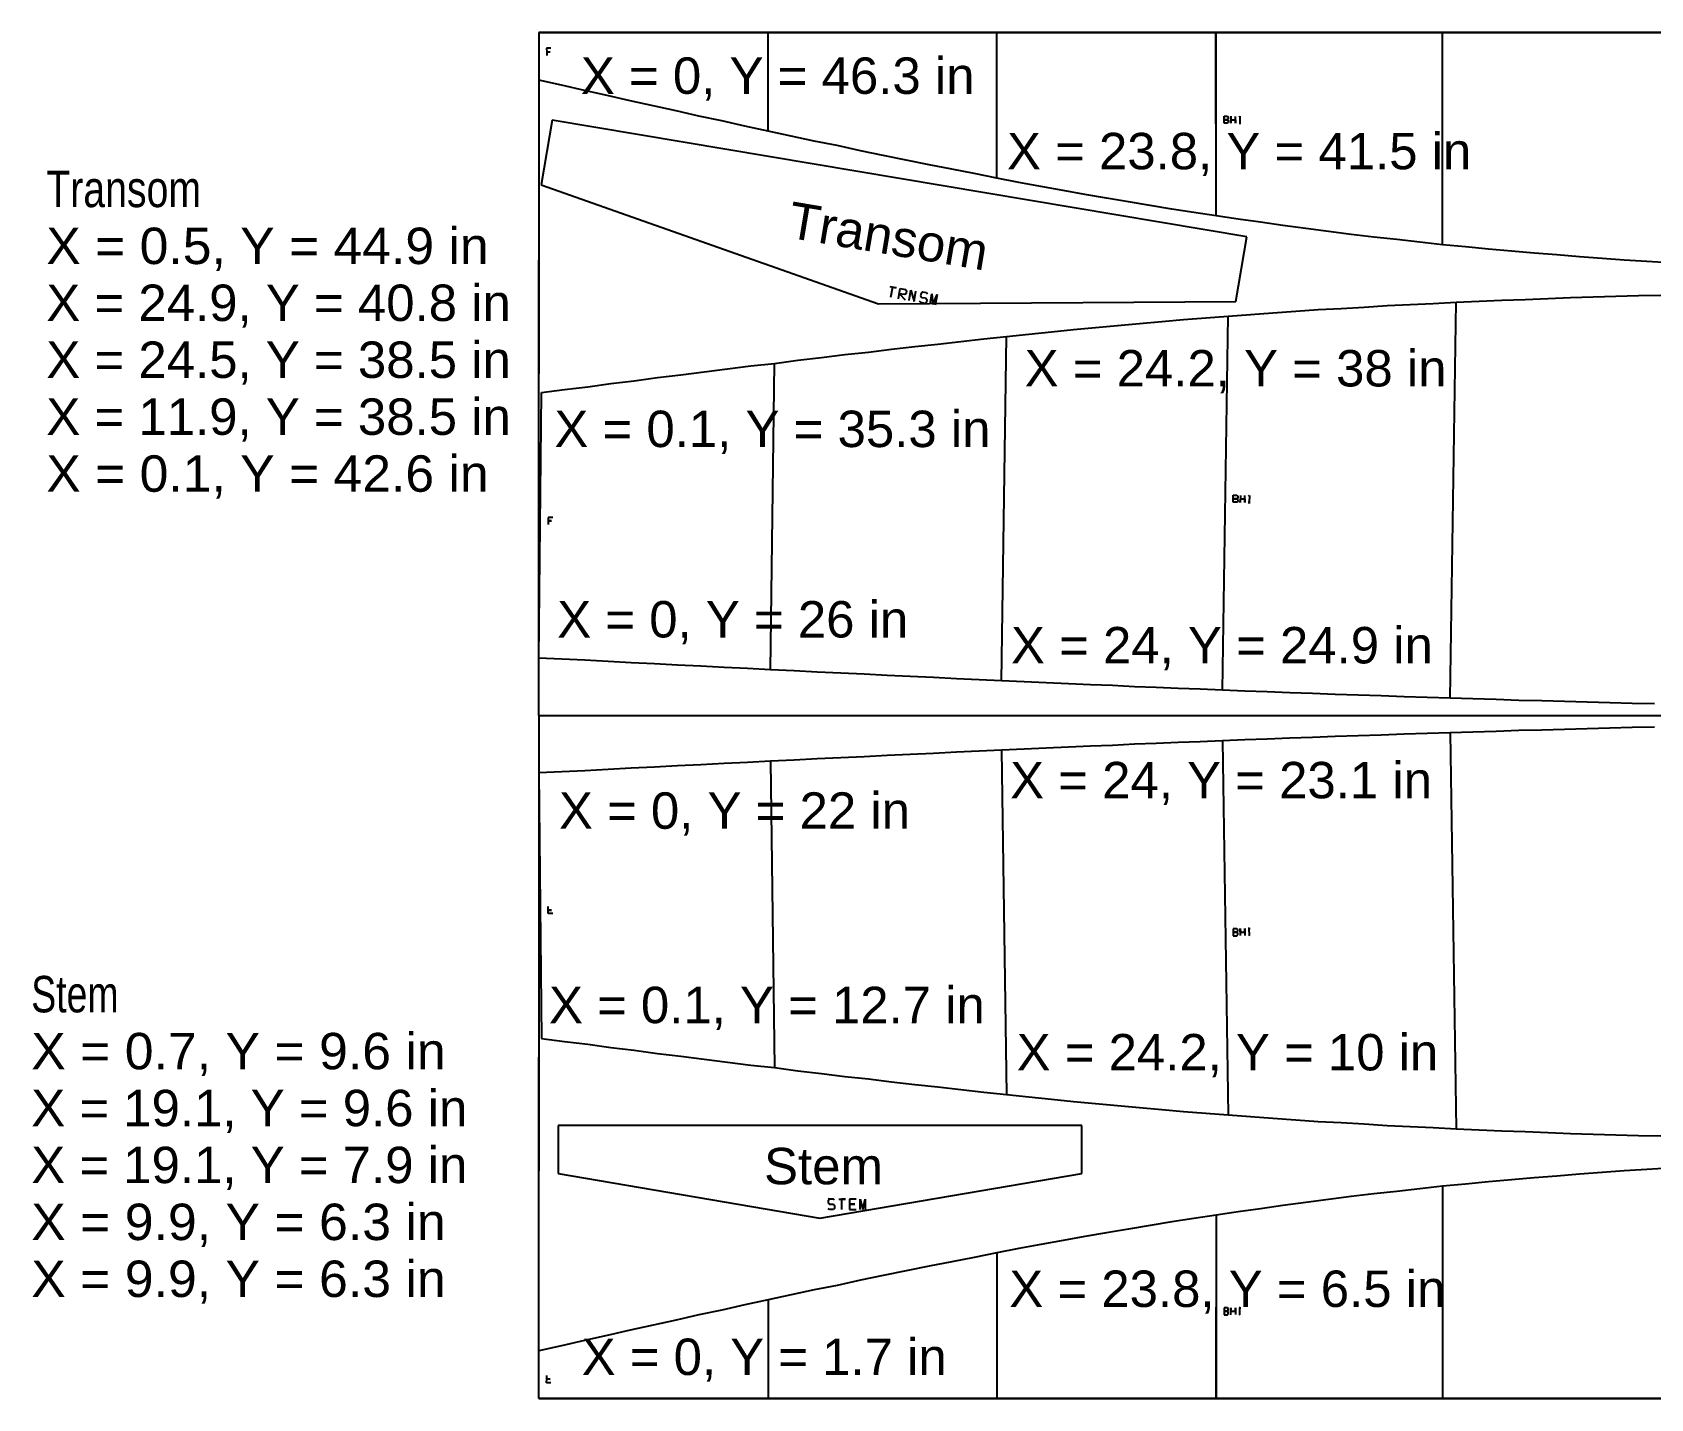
# Model space of a CAD drawing. Extents: x -18 to 96, y 0 to 48.
# Drawn here: x -17.8 to 39.1, y 0 to 48 of the extents above; entities that cross this region are included whole.
import ezdxf
from ezdxf.enums import TextEntityAlignment as Align

# ---------------------------------------------------------------- set-up
doc = ezdxf.new("R2010")
doc.units = 0
doc.layers.get('0').update_dxf_attribs({"linetype": 'CONTINUOUS'})
doc.styles.get("Standard").update_dxf_attribs({"font": 'ARIAL.SHX'})

msp = doc.modelspace()

# ---------------------------------------------------------------- linework, layer by layer
for p, q in [((0.01, 48), (0.01, 48)), ((0.01, 48), (0.81, 48)), ((0.81, 48), (1.61, 48)), ((1.61, 48), (2.42, 48)), ((2.42, 48), (3.22, 48)), ((3.22, 48), (4.03, 48)), ((4.03, 48), (4.83, 48)), ((4.83, 48), (5.64, 48)), ((5.64, 48), (6.45, 48)), ((6.45, 48), (7.26, 48)), ((7.26, 48), (8.07, 48)), ((8.07, 44.53), (8.07, 48)), ((8.07, 48), (8.07, 48)), ((8.07, 48), (8.07, 48)), ((8.07, 48), (8.88, 48)), ((8.88, 48), (9.69, 48)), ((9.69, 48), (10.5, 48)), ((10.5, 48), (11.31, 48)), ((11.31, 48), (12.12, 48)), ((12.12, 48), (12.93, 48)), ((12.93, 48), (13.73, 48)), ((13.73, 48), (14.53, 48)), ((14.53, 48), (15.32, 48)), ((15.32, 48), (16.11, 48)), ((16.11, 42.88), (16.11, 48)), ((16.11, 48), (16.11, 48)), ((16.11, 48), (16.11, 48)), ((16.11, 48), (16.89, 48)), ((16.89, 48), (17.66, 48)), ((17.66, 48), (18.44, 48)), ((18.44, 48), (19.2, 48)), ((19.2, 48), (19.97, 48)), ((19.97, 48), (20.73, 48)), ((20.73, 48), (21.5, 48)), ((21.5, 48), (22.27, 48)), ((22.27, 48), (23.04, 48)), ((23.04, 48), (23.81, 48)), ((23.82, 41.55), (23.81, 48)), ((23.81, 48), (23.81, 48)), ((23.81, 48), (23.81, 48)), ((23.81, 48), (24.59, 48)), ((24.59, 48), (25.38, 48)), ((25.38, 48), (26.17, 48)), ((26.17, 48), (26.97, 48)), ((26.97, 48), (27.76, 48)), ((27.76, 48), (28.57, 48)), ((28.57, 48), (29.37, 48)), ((29.37, 48), (30.17, 48)), ((30.17, 48), (30.98, 48)), ((30.98, 48), (31.78, 48)), ((31.78, 40.54), (31.78, 48)), ((31.78, 48), (31.78, 48)), ((31.78, 48), (31.78, 48)), ((31.78, 48), (32.59, 48)), ((32.59, 48), (33.39, 48)), ((33.39, 48), (34.2, 48)), ((34.2, 48), (35, 48)), ((35, 48), (35.8, 48)), ((35.8, 48), (36.59, 48)), ((36.59, 48), (37.39, 48)), ((37.39, 48), (38.17, 48)), ((38.17, 48), (38.95, 48)), ((38.95, 48), (39.73, 48)), ((0.44, 47.44), (0.28, 47.44)), ((0.28, 47.44), (0.29, 47.31)), ((0.29, 47.31), (0.41, 47.32)), ((0.41, 47.32), (0.29, 47.31)), ((0.29, 47.31), (0.29, 47.19)), ((0.81, 46.14), (0.01, 46.32)), ((1.62, 45.96), (0.81, 46.14)), ((2.42, 45.78), (1.62, 45.96)), ((3.22, 45.6), (2.42, 45.78)), ((4.03, 45.42), (3.22, 45.6)), ((4.84, 45.24), (4.03, 45.42)), ((5.64, 45.06), (4.84, 45.24)), ((6.45, 44.89), (5.64, 45.06)), ((24.1, 44.81), (24.1, 45.06)), ((24.1, 45.06), (24.22, 45.06)), ((24.22, 45.06), (24.25, 45.03)), ((24.25, 44.96), (24.22, 44.93)), ((24.25, 45.03), (24.25, 44.96)), ((24.34, 45.06), (24.34, 44.81)), ((24.5, 44.81), (24.5, 45.05)), ((24.63, 45.03), (24.66, 45.06)), ((24.66, 45.06), (24.66, 44.81)), ((0.48, 44.92), (0.09, 42.64)), ((12.69, 42.87), (0.48, 44.92)), ((7.26, 44.71), (6.45, 44.89)), ((8.07, 44.53), (7.26, 44.71)), ((8.88, 44.35), (8.07, 44.53)), ((8.07, 44.53), (8.07, 44.53)), ((8.07, 44.53), (8.07, 44.53)), ((24.22, 44.93), (24.1, 44.93)), ((24.1, 44.93), (24.22, 44.93)), ((24.22, 44.81), (24.1, 44.81)), ((24.22, 44.93), (24.25, 44.9)), ((24.25, 44.84), (24.22, 44.81)), ((24.25, 44.9), (24.25, 44.84)), ((24.34, 44.81), (24.34, 44.93)), ((24.34, 44.93), (24.5, 44.93)), ((24.5, 44.93), (24.5, 44.81)), ((24.66, 44.81), (24.63, 44.81)), ((24.63, 44.81), (24.69, 44.81)), ((9.69, 44.18), (8.88, 44.35)), ((10.5, 44.02), (9.69, 44.18)), ((11.32, 43.84), (10.5, 44.02)), ((12.12, 43.68), (11.32, 43.84)), ((12.93, 43.51), (12.12, 43.68)), ((13.73, 43.35), (12.93, 43.51)), ((14.53, 43.19), (13.73, 43.35)), ((24.9, 40.82), (12.69, 42.87)), ((15.32, 43.04), (14.53, 43.19)), ((16.11, 42.88), (15.32, 43.04)), ((16.89, 42.73), (16.11, 42.88)), ((16.11, 42.88), (16.11, 42.88)), ((16.11, 42.88), (16.11, 42.88)), ((17.66, 42.59), (16.89, 42.73)), ((0.09, 42.64), (11.95, 38.46)), ((18.44, 42.44), (17.66, 42.59)), ((19.21, 42.31), (18.44, 42.44)), ((19.97, 42.18), (19.21, 42.31)), ((20.74, 42.05), (19.97, 42.18)), ((21.5, 41.92), (20.74, 42.05)), ((22.27, 41.79), (21.5, 41.92)), ((23.04, 41.67), (22.27, 41.79)), ((23.82, 41.55), (23.04, 41.67)), ((24.6, 41.44), (23.82, 41.55)), ((23.82, 41.55), (23.82, 41.55)), ((23.82, 41.55), (23.82, 41.55)), ((25.38, 41.33), (24.6, 41.44)), ((26.17, 41.21), (25.38, 41.33)), ((26.97, 41.11), (26.17, 41.21)), ((27.77, 41), (26.97, 41.11)), ((28.57, 40.9), (27.77, 41)), ((24.51, 38.54), (24.9, 40.82)), ((29.37, 40.81), (28.57, 40.9)), ((30.17, 40.72), (29.37, 40.81)), ((30.98, 40.63), (30.17, 40.72)), ((31.78, 40.54), (30.98, 40.63)), ((32.59, 40.46), (31.78, 40.54)), ((31.78, 40.54), (31.78, 40.54)), ((31.78, 40.54), (31.78, 40.54)), ((33.4, 40.38), (32.59, 40.46)), ((34.2, 40.31), (33.4, 40.38)), ((35, 40.24), (34.2, 40.31)), ((35.8, 40.18), (35, 40.24)), ((36.6, 40.11), (35.8, 40.18)), ((37.39, 40.06), (36.6, 40.11)), ((38.17, 40), (37.39, 40.06)), ((38.96, 39.95), (38.17, 40)), ((39.73, 39.9), (38.96, 39.95)), ((12.35, 39.07), (12.58, 39.03)), ((12.44, 39.05), (12.38, 38.68)), ((12.58, 39.03), (12.44, 39.05)), ((12.66, 38.64), (12.72, 39)), ((12.87, 38.79), (12.69, 38.82)), ((12.69, 38.82), (12.89, 38.6)), ((12.72, 39), (12.9, 38.97)), ((12.93, 38.83), (12.87, 38.79)), ((12.9, 38.97), (12.94, 38.92)), ((12.94, 38.92), (12.93, 38.83)), ((13.03, 38.58), (13.09, 38.94)), ((13.09, 38.94), (13.21, 38.55)), ((13.21, 38.55), (13.27, 38.91)), ((13.45, 38.84), (13.43, 38.74)), ((13.43, 38.74), (13.48, 38.69)), ((13.51, 38.87), (13.45, 38.84)), ((13.48, 38.69), (13.61, 38.67)), ((13.64, 38.85), (13.51, 38.87)), ((13.68, 38.8), (13.64, 38.85)), ((13.77, 38.45), (13.83, 38.82)), ((13.83, 38.82), (13.86, 38.44)), ((13.86, 38.44), (14.01, 38.79)), ((14.01, 38.79), (13.95, 38.42)), ((36.28, 38.68), (37.08, 38.71)), ((37.08, 38.71), (37.87, 38.73)), ((37.87, 38.73), (38.67, 38.76)), ((38.67, 38.76), (39.45, 38.77)), ((11.95, 38.46), (24.51, 38.54)), ((13.44, 38.51), (13.4, 38.56)), ((13.58, 38.48), (13.44, 38.51)), ((13.64, 38.52), (13.58, 38.48)), ((13.61, 38.67), (13.65, 38.61)), ((13.65, 38.61), (13.64, 38.52)), ((25.03, 38.09), (25.82, 38.15)), ((25.82, 38.15), (26.62, 38.2)), ((26.62, 38.2), (27.41, 38.26)), ((27.41, 38.26), (28.22, 38.3)), ((28.22, 38.3), (29.02, 38.35)), ((29.02, 38.35), (29.83, 38.4)), ((29.83, 38.4), (30.64, 38.44)), ((30.64, 38.44), (31.45, 38.48)), ((31.45, 38.48), (32.26, 38.52)), ((32.05, 24.61), (32.26, 38.52)), ((32.26, 38.52), (33.07, 38.56)), ((32.26, 38.52), (32.26, 38.52)), ((32.26, 38.52), (32.26, 38.52)), ((33.07, 38.56), (33.87, 38.59)), ((33.87, 38.59), (34.68, 38.62)), ((34.68, 38.62), (35.49, 38.65)), ((35.49, 38.65), (36.28, 38.68)), ((18.03, 37.48), (18.81, 37.56)), ((18.81, 37.56), (19.58, 37.63)), ((19.58, 37.63), (20.35, 37.7)), ((20.35, 37.7), (21.13, 37.77)), ((21.13, 37.77), (21.91, 37.84)), ((21.91, 37.84), (22.68, 37.91)), ((22.68, 37.91), (23.46, 37.97)), ((23.46, 37.97), (24.24, 38.03)), ((24.05, 24.89), (24.24, 38.03)), ((24.24, 38.03), (25.03, 38.09)), ((24.24, 38.03), (24.24, 38.03)), ((24.24, 38.03), (24.24, 38.03)), ((13.23, 36.96), (14.04, 37.05)), ((14.04, 37.05), (14.85, 37.14)), ((14.85, 37.14), (15.66, 37.23)), ((15.66, 37.23), (16.45, 37.31)), ((16.28, 25.22), (16.45, 37.31)), ((16.45, 37.31), (17.24, 37.4)), ((16.45, 37.31), (16.45, 37.31)), ((16.45, 37.31), (16.45, 37.31)), ((17.24, 37.4), (18.03, 37.48)), ((8.3, 36.37), (9.12, 36.48)), ((9.12, 36.48), (9.95, 36.58)), ((9.95, 36.58), (10.77, 36.68)), ((10.77, 36.68), (11.6, 36.77)), ((11.6, 36.77), (12.41, 36.87)), ((12.41, 36.87), (13.23, 36.96)), ((3.37, 35.76), (4.19, 35.87)), ((4.19, 35.87), (5.01, 35.97)), ((5.01, 35.97), (5.83, 36.07)), ((5.83, 36.07), (6.65, 36.18)), ((6.65, 36.18), (7.47, 36.28)), ((7.47, 36.28), (8.3, 36.37)), ((8.16, 25.61), (8.3, 36.37)), ((8.3, 36.37), (8.3, 36.37)), ((8.3, 36.37), (8.3, 36.37)), ((0.01, 26.02), (0.11, 35.35)), ((0.01, 26.02), (0.11, 35.35)), ((0.11, 35.35), (0.92, 35.45)), ((0.11, 35.35), (0.11, 35.35)), ((0.92, 35.45), (1.74, 35.55)), ((1.74, 35.55), (2.55, 35.66)), ((2.55, 35.66), (3.37, 35.76)), ((24.42, 31.49), (24.42, 31.74)), ((24.42, 31.74), (24.55, 31.74)), ((24.55, 31.61), (24.42, 31.61)), ((24.42, 31.61), (24.55, 31.61)), ((24.55, 31.49), (24.42, 31.49)), ((24.55, 31.74), (24.58, 31.71)), ((24.58, 31.64), (24.55, 31.61)), ((24.55, 31.61), (24.58, 31.58)), ((24.58, 31.52), (24.55, 31.49)), ((24.58, 31.71), (24.58, 31.64)), ((24.58, 31.58), (24.58, 31.52)), ((24.68, 31.73), (24.67, 31.48)), ((24.67, 31.48), (24.68, 31.61)), ((24.68, 31.61), (24.83, 31.61)), ((24.83, 31.48), (24.83, 31.73)), ((24.83, 31.61), (24.83, 31.48)), ((24.98, 31.48), (24.95, 31.48)), ((24.95, 31.48), (25.02, 31.48)), ((24.96, 31.7), (24.99, 31.73)), ((24.99, 31.73), (24.98, 31.48)), ((0.5, 30.96), (0.34, 30.96)), ((0.34, 30.96), (0.34, 30.84)), ((0.34, 30.84), (0.46, 30.84)), ((0.46, 30.84), (0.34, 30.84)), ((0.34, 30.84), (0.34, 30.71)), ((0.82, 25.98), (0.01, 26.02)), ((0.01, 26.02), (0.01, 26.02)), ((1.63, 25.94), (0.82, 25.98)), ((2.45, 25.9), (1.63, 25.94)), ((3.26, 25.85), (2.45, 25.9)), ((4.08, 25.81), (3.26, 25.85)), ((4.89, 25.77), (4.08, 25.81)), ((5.71, 25.73), (4.89, 25.77)), ((6.53, 25.69), (5.71, 25.73)), ((7.35, 25.65), (6.53, 25.69)), ((8.16, 25.61), (7.35, 25.65)), ((8.99, 25.57), (8.16, 25.61)), ((8.16, 25.61), (8.16, 25.61)), ((8.16, 25.61), (8.16, 25.61)), ((9.8, 25.52), (8.99, 25.57)), ((10.63, 25.49), (9.8, 25.52)), ((11.45, 25.45), (10.63, 25.49)), ((12.26, 25.4), (11.45, 25.45)), ((13.07, 25.37), (12.26, 25.4)), ((13.89, 25.33), (13.07, 25.37)), ((14.69, 25.29), (13.89, 25.33)), ((15.49, 25.25), (14.69, 25.29)), ((16.28, 25.22), (15.49, 25.25)), ((17.07, 25.18), (16.28, 25.22)), ((16.28, 25.22), (16.28, 25.22)), ((16.28, 25.22), (16.28, 25.22)), ((17.85, 25.15), (17.07, 25.18)), ((18.63, 25.11), (17.85, 25.15)), ((19.4, 25.08), (18.63, 25.11)), ((20.18, 25.05), (19.4, 25.08)), ((20.95, 25.01), (20.18, 25.05)), ((21.71, 24.98), (20.95, 25.01)), ((22.49, 24.95), (21.71, 24.98)), ((23.26, 24.92), (22.49, 24.95)), ((24.05, 24.89), (23.26, 24.92)), ((24.83, 24.86), (24.05, 24.89)), ((24.05, 24.89), (24.05, 24.89)), ((24.05, 24.89), (24.05, 24.89)), ((25.62, 24.83), (24.83, 24.86)), ((26.41, 24.8), (25.62, 24.83)), ((27.21, 24.77), (26.41, 24.8)), ((28.01, 24.74), (27.21, 24.77)), ((28.82, 24.71), (28.01, 24.74)), ((29.62, 24.69), (28.82, 24.71)), ((30.43, 24.66), (29.62, 24.69)), ((31.24, 24.63), (30.43, 24.66)), ((32.05, 24.61), (31.24, 24.63)), ((32.85, 24.59), (32.05, 24.61)), ((32.05, 24.61), (32.05, 24.61)), ((32.05, 24.61), (32.05, 24.61)), ((33.66, 24.56), (32.85, 24.59)), ((34.46, 24.53), (33.66, 24.56)), ((35.27, 24.51), (34.46, 24.53)), ((36.07, 24.49), (35.27, 24.51)), ((36.86, 24.47), (36.07, 24.49)), ((37.66, 24.45), (36.86, 24.47)), ((38.44, 24.42), (37.66, 24.45)), ((39.23, 24.41), (38.44, 24.42)), ((30.43, 23.34), (29.62, 23.31)), ((31.24, 23.37), (30.43, 23.34)), ((32.05, 23.39), (31.24, 23.37)), ((32.85, 23.41), (32.05, 23.39)), ((32.05, 23.39), (32.26, 9.48)), ((32.05, 23.39), (32.05, 23.39)), ((32.05, 23.39), (32.05, 23.39)), ((33.66, 23.44), (32.85, 23.41)), ((34.46, 23.47), (33.66, 23.44)), ((35.27, 23.49), (34.46, 23.47)), ((36.07, 23.51), (35.27, 23.49)), ((36.86, 23.53), (36.07, 23.51)), ((37.66, 23.55), (36.86, 23.53)), ((38.44, 23.58), (37.66, 23.55)), ((39.23, 23.59), (38.44, 23.58)), ((16.28, 22.78), (15.49, 22.75)), ((17.07, 22.82), (16.28, 22.78)), ((16.28, 22.78), (16.45, 10.69)), ((16.28, 22.78), (16.28, 22.78)), ((16.28, 22.78), (16.28, 22.78)), ((17.85, 22.85), (17.07, 22.82)), ((18.63, 22.89), (17.85, 22.85)), ((19.4, 22.92), (18.63, 22.89)), ((20.18, 22.95), (19.4, 22.92)), ((20.95, 22.99), (20.18, 22.95)), ((21.71, 23.02), (20.95, 22.99)), ((22.49, 23.05), (21.71, 23.02)), ((23.26, 23.08), (22.49, 23.05)), ((24.05, 23.11), (23.26, 23.08)), ((24.83, 23.14), (24.05, 23.11)), ((24.05, 23.11), (24.24, 9.97)), ((24.05, 23.11), (24.05, 23.11)), ((24.05, 23.11), (24.05, 23.11)), ((25.62, 23.17), (24.83, 23.14)), ((26.41, 23.2), (25.62, 23.17)), ((27.21, 23.23), (26.41, 23.2)), ((28.01, 23.26), (27.21, 23.23)), ((28.82, 23.29), (28.01, 23.26)), ((29.62, 23.31), (28.82, 23.29)), ((4.08, 22.19), (3.26, 22.15)), ((4.89, 22.23), (4.08, 22.19)), ((5.71, 22.27), (4.89, 22.23)), ((6.53, 22.31), (5.71, 22.27)), ((7.35, 22.35), (6.53, 22.31)), ((8.16, 22.39), (7.35, 22.35)), ((8.99, 22.43), (8.16, 22.39)), ((8.16, 22.39), (8.3, 11.63)), ((8.16, 22.39), (8.16, 22.39)), ((8.16, 22.39), (8.16, 22.39)), ((9.8, 22.48), (8.99, 22.43)), ((10.63, 22.51), (9.8, 22.48)), ((11.45, 22.55), (10.63, 22.51)), ((12.26, 22.6), (11.45, 22.55)), ((13.07, 22.63), (12.26, 22.6)), ((13.89, 22.67), (13.07, 22.63)), ((14.69, 22.71), (13.89, 22.67)), ((15.49, 22.75), (14.69, 22.71)), ((0.82, 22.02), (0.01, 21.98)), ((0.01, 21.98), (0.11, 12.65)), ((0.01, 21.98), (0.11, 12.65)), ((0.01, 21.98), (0.01, 21.98)), ((1.63, 22.06), (0.82, 22.02)), ((2.45, 22.1), (1.63, 22.06)), ((3.26, 22.15), (2.45, 22.1)), ((0.34, 17.16), (0.34, 17.29)), ((0.34, 17.04), (0.34, 17.16)), ((0.34, 17.16), (0.46, 17.16)), ((0.46, 17.16), (0.34, 17.16)), ((0.5, 17.04), (0.34, 17.04)), ((24.42, 16.51), (24.42, 16.26)), ((24.55, 16.51), (24.42, 16.51)), ((24.58, 16.48), (24.55, 16.51)), ((24.68, 16.27), (24.67, 16.52)), ((24.67, 16.52), (24.68, 16.39)), ((24.83, 16.39), (24.83, 16.52)), ((24.83, 16.52), (24.83, 16.27)), ((24.98, 16.52), (24.95, 16.52)), ((24.95, 16.52), (25.02, 16.52)), ((24.99, 16.27), (24.98, 16.52)), ((24.55, 16.39), (24.42, 16.39)), ((24.42, 16.39), (24.55, 16.39)), ((24.42, 16.26), (24.55, 16.26)), ((24.55, 16.39), (24.58, 16.42)), ((24.58, 16.36), (24.55, 16.39)), ((24.55, 16.26), (24.58, 16.29)), ((24.58, 16.42), (24.58, 16.48)), ((24.58, 16.29), (24.58, 16.36)), ((24.68, 16.39), (24.83, 16.39)), ((24.96, 16.3), (24.99, 16.27)), ((0.11, 12.65), (0.11, 12.65)), ((0.11, 12.65), (0.92, 12.55)), ((0.92, 12.55), (1.74, 12.45)), ((1.74, 12.45), (2.55, 12.34)), ((2.55, 12.34), (3.37, 12.24)), ((3.37, 12.24), (4.19, 12.13)), ((4.19, 12.13), (5.01, 12.03)), ((5.01, 12.03), (5.83, 11.93)), ((5.83, 11.93), (6.65, 11.82)), ((6.65, 11.82), (7.47, 11.72)), ((7.47, 11.72), (8.3, 11.63)), ((8.3, 11.63), (8.3, 11.63)), ((8.3, 11.63), (8.3, 11.63)), ((8.3, 11.63), (9.12, 11.52)), ((9.12, 11.52), (9.95, 11.42)), ((9.95, 11.42), (10.77, 11.32)), ((10.77, 11.32), (11.6, 11.23)), ((11.6, 11.23), (12.41, 11.13)), ((12.41, 11.13), (13.23, 11.04)), ((13.23, 11.04), (14.04, 10.95)), ((14.04, 10.95), (14.85, 10.86)), ((14.85, 10.86), (15.66, 10.77)), ((15.66, 10.77), (16.45, 10.69)), ((16.45, 10.69), (16.45, 10.69)), ((16.45, 10.69), (16.45, 10.69)), ((16.45, 10.69), (17.24, 10.6)), ((17.24, 10.6), (18.03, 10.52)), ((18.03, 10.52), (18.81, 10.44)), ((18.81, 10.44), (19.58, 10.37)), ((19.58, 10.37), (20.35, 10.3)), ((20.35, 10.3), (21.13, 10.23)), ((21.13, 10.23), (21.91, 10.16)), ((21.91, 10.16), (22.68, 10.09)), ((22.68, 10.09), (23.46, 10.03)), ((23.46, 10.03), (24.24, 9.97)), ((24.24, 9.97), (24.24, 9.97)), ((24.24, 9.97), (24.24, 9.97)), ((24.24, 9.97), (25.03, 9.91)), ((25.03, 9.91), (25.82, 9.85)), ((25.82, 9.85), (26.62, 9.8)), ((26.62, 9.8), (27.41, 9.74)), ((27.41, 9.74), (28.22, 9.7)), ((28.22, 9.7), (29.02, 9.65)), ((10.16, 9.59), (0.69, 9.59)), ((0.69, 9.59), (0.69, 7.91)), ((19.1, 9.59), (9.9, 9.59)), ((19.1, 7.91), (19.1, 9.59)), ((29.02, 9.65), (29.83, 9.6)), ((29.83, 9.6), (30.64, 9.56)), ((30.64, 9.56), (31.45, 9.52)), ((31.45, 9.52), (32.26, 9.48)), ((32.26, 9.48), (32.26, 9.48)), ((32.26, 9.48), (32.26, 9.48)), ((32.26, 9.48), (33.07, 9.44)), ((33.07, 9.44), (33.87, 9.41)), ((33.87, 9.41), (34.68, 9.38)), ((34.68, 9.38), (35.49, 9.35)), ((35.49, 9.35), (36.28, 9.32)), ((36.28, 9.32), (37.08, 9.29)), ((37.08, 9.29), (37.87, 9.27)), ((37.87, 9.27), (38.67, 9.24)), ((38.67, 9.24), (39.45, 9.23)), ((38.17, 8), (37.39, 7.94)), ((38.96, 8.05), (38.17, 8)), ((39.73, 8.1), (38.96, 8.05)), ((0.69, 7.91), (9.89, 6.34)), ((9.89, 6.34), (19.1, 7.91)), ((31.78, 7.46), (30.98, 7.37)), ((32.59, 7.54), (31.78, 7.46)), ((31.78, 7.46), (31.78, 0)), ((31.78, 7.46), (31.78, 7.46)), ((31.78, 7.46), (31.78, 7.46)), ((33.4, 7.62), (32.59, 7.54)), ((34.2, 7.69), (33.4, 7.62)), ((35, 7.76), (34.2, 7.69)), ((35.8, 7.82), (35, 7.76)), ((36.6, 7.89), (35.8, 7.82)), ((37.39, 7.94), (36.6, 7.89)), ((10.18, 7.03), (10.31, 7.02)), ((10.23, 7.01), (10.18, 6.97)), ((10.18, 6.97), (10.18, 6.87)), ((10.18, 6.87), (10.23, 6.83)), ((10.37, 7.01), (10.23, 7.01)), ((10.23, 6.83), (10.37, 6.83)), ((10.41, 6.97), (10.37, 7.01)), ((10.37, 6.83), (10.41, 6.78)), ((10.56, 7.01), (10.79, 7.01)), ((10.79, 7.01), (10.65, 7.01)), ((10.65, 7.01), (10.65, 6.64)), ((11.17, 7.01), (10.93, 7.01)), ((10.93, 7.01), (10.93, 6.83)), ((10.93, 6.83), (11.12, 6.83)), ((11.12, 6.83), (10.93, 6.83)), ((10.93, 6.83), (10.93, 6.64)), ((11.31, 6.64), (11.31, 7.01)), ((11.31, 7.01), (11.4, 6.64)), ((11.4, 6.64), (11.49, 7.01)), ((11.49, 7.01), (11.49, 6.64)), ((26.97, 6.89), (26.17, 6.79)), ((27.77, 7), (26.97, 6.89)), ((28.57, 7.1), (27.77, 7)), ((29.37, 7.19), (28.57, 7.1)), ((30.17, 7.28), (29.37, 7.19)), ((30.98, 7.37), (30.17, 7.28)), ((10.23, 6.64), (10.18, 6.68)), ((10.37, 6.64), (10.23, 6.64)), ((10.41, 6.68), (10.37, 6.64)), ((10.41, 6.78), (10.41, 6.68)), ((10.93, 6.64), (11.17, 6.64)), ((23.04, 6.33), (22.27, 6.21)), ((23.82, 6.45), (23.04, 6.33)), ((23.82, 6.45), (23.81, 0)), ((24.6, 6.56), (23.82, 6.45)), ((23.82, 6.45), (23.82, 6.45)), ((23.82, 6.45), (23.82, 6.45)), ((25.38, 6.67), (24.6, 6.56)), ((26.17, 6.79), (25.38, 6.67)), ((19.21, 5.69), (18.44, 5.56)), ((19.97, 5.82), (19.21, 5.69)), ((20.74, 5.95), (19.97, 5.82)), ((21.5, 6.08), (20.74, 5.95)), ((22.27, 6.21), (21.5, 6.08)), ((16.11, 5.12), (15.32, 4.96)), ((16.89, 5.27), (16.11, 5.12)), ((16.11, 5.12), (16.11, 0)), ((16.11, 5.12), (16.11, 5.12)), ((16.11, 5.12), (16.11, 5.12)), ((17.66, 5.41), (16.89, 5.27)), ((18.44, 5.56), (17.66, 5.41)), ((13.73, 4.65), (12.93, 4.49)), ((14.53, 4.81), (13.73, 4.65)), ((15.32, 4.96), (14.53, 4.81)), ((11.32, 4.16), (10.5, 3.98)), ((12.12, 4.32), (11.32, 4.16)), ((12.93, 4.49), (12.12, 4.32)), ((8.07, 3.47), (7.26, 3.29)), ((8.88, 3.65), (8.07, 3.47)), ((8.07, 3.47), (8.07, 0)), ((8.07, 3.47), (8.07, 3.47)), ((8.07, 3.47), (8.07, 3.47)), ((9.69, 3.82), (8.88, 3.65)), ((10.5, 3.98), (9.69, 3.82)), ((5.64, 2.94), (4.84, 2.76)), ((6.45, 3.11), (5.64, 2.94)), ((7.26, 3.29), (6.45, 3.11)), ((24.1, 3.19), (24.1, 2.94)), ((24.22, 3.19), (24.1, 3.19)), ((24.22, 3.07), (24.1, 3.07)), ((24.1, 3.07), (24.22, 3.07)), ((24.1, 2.94), (24.22, 2.94)), ((24.25, 3.16), (24.22, 3.19)), ((24.22, 3.07), (24.25, 3.1)), ((24.25, 3.04), (24.22, 3.07)), ((24.22, 2.94), (24.25, 2.97)), ((24.25, 3.1), (24.25, 3.16)), ((24.25, 2.97), (24.25, 3.04)), ((24.34, 2.94), (24.34, 3.19)), ((24.34, 3.19), (24.34, 3.07)), ((24.34, 3.07), (24.5, 3.07)), ((24.5, 3.07), (24.5, 3.19)), ((24.5, 3.19), (24.5, 2.95)), ((24.66, 3.19), (24.63, 3.19)), ((24.63, 3.19), (24.69, 3.19)), ((24.63, 2.97), (24.66, 2.94)), ((24.66, 2.94), (24.66, 3.19)), ((3.22, 2.4), (2.42, 2.22)), ((4.03, 2.58), (3.22, 2.4)), ((4.84, 2.76), (4.03, 2.58)), ((0.81, 1.86), (0.01, 1.68)), ((1.62, 2.04), (0.81, 1.86)), ((2.42, 2.22), (1.62, 2.04)), ((0.28, 0.56), (0.29, 0.69)), ((0.29, 0.69), (0.29, 0.81)), ((0.29, 0.69), (0.41, 0.68)), ((0.41, 0.68), (0.29, 0.69)), ((0.01, 0), (0.01, 0)), ((0.01, 0), (0.81, 0)), ((0.44, 0.56), (0.28, 0.56)), ((0.81, 0), (1.61, 0)), ((1.61, 0), (2.42, 0)), ((2.42, 0), (3.22, 0)), ((3.22, 0), (4.03, 0)), ((4.03, 0), (4.83, 0)), ((4.83, 0), (5.64, 0)), ((5.64, 0), (6.45, 0)), ((6.45, 0), (7.26, 0)), ((7.26, 0), (8.07, 0)), ((8.07, 0), (8.07, 0)), ((8.07, 0), (8.07, 0)), ((8.07, 0), (8.88, 0)), ((8.88, 0), (9.69, 0)), ((8.88, 0), (9.69, 0)), ((9.69, 0), (10.5, 0)), ((10.5, 0), (11.31, 0)), ((11.31, 0), (12.12, 0)), ((12.12, 0), (12.93, 0)), ((12.12, 0), (12.93, 0)), ((12.93, 0), (13.73, 0)), ((13.73, 0), (14.53, 0)), ((14.53, 0), (15.32, 0)), ((15.32, 0), (16.11, 0)), ((16.11, 0), (16.11, 0)), ((16.11, 0), (16.11, 0)), ((16.11, 0), (16.89, 0)), ((16.89, 0), (17.66, 0)), ((17.66, 0), (18.44, 0)), ((18.44, 0), (19.2, 0)), ((19.2, 0), (19.97, 0)), ((19.97, 0), (20.73, 0)), ((20.73, 0), (21.5, 0)), ((21.5, 0), (22.27, 0)), ((22.27, 0), (23.04, 0)), ((23.04, 0), (23.81, 0)), ((23.81, 0), (23.81, 0)), ((23.81, 0), (23.81, 0)), ((23.81, 0), (24.59, 0)), ((24.59, 0), (25.38, 0)), ((25.38, 0), (26.17, 0)), ((26.17, 0), (26.97, 0)), ((26.97, 0), (27.76, 0)), ((27.76, 0), (28.57, 0)), ((28.57, 0), (29.37, 0)), ((29.37, 0), (30.17, 0)), ((30.17, 0), (30.98, 0)), ((30.98, 0), (31.78, 0)), ((31.78, 0), (31.78, 0)), ((31.78, 0), (31.78, 0)), ((31.78, 0), (32.59, 0)), ((32.59, 0), (33.39, 0)), ((33.39, 0), (34.2, 0)), ((34.2, 0), (35, 0)), ((35, 0), (35.8, 0)), ((35.8, 0), (36.59, 0)), ((36.59, 0), (37.39, 0)), ((37.39, 0), (38.17, 0)), ((38.17, 0), (38.95, 0)), ((38.95, 0), (39.73, 0))]:
    msp.add_line(p, q)
at = {"color": 7, "linetype": 'CONTINUOUS'}
for p, q in [((94.48, 48), (0.01, 48)), ((96.01, 48), (0.01, 48)), ((0.01, 48), (0.01, 36)), ((23.82, 41.55), (23.82, 48)), ((0.01, 24), (0.01, 40)), ((0.01, 24), (0.01, 40)), ((0.01, 24), (96.01, 24)), ((0.01, 24), (96.01, 24)), ((0.01, 24), (0.01, 8)), ((0.01, 24), (0.01, 8)), ((0.01, 24), (96.01, 24)), ((0.01, 24), (96.01, 24)), ((0.01, 0), (0.01, 12)), ((0.01, 0), (0.01, 12)), ((23.82, 6.45), (23.82, 0)), ((96.01, 0), (0.01, 0)), ((94.48, 0), (0.01, 0)), ((96.01, 0), (0.01, 0))]:
    msp.add_line(p, q, dxfattribs=at)

# ---------------------------------------------------------------- texts
for s, p, p2 in [('X = 0, Y = 46.3 in', (1.49, 45.84), (15.33, 45.84)), ('X = 23.8, Y = 41.5 in', (16.47, 43.19), (32.79, 43.19)), ('Transom', (-17.3, 41.86), (-11.86, 41.86)), ('X = 0.5, Y = 44.9 in', (-17.3, 39.86), (-1.75, 39.86)), ('X = 24.9, Y = 40.8 in', (-17.3, 37.86), (-0.97, 37.86)), ('X = 24.5, Y = 38.5 in', (-17.3, 35.86), (-0.97, 35.86)), ('X = 24.2, Y = 38 in', (17.09, 35.56), (31.92, 35.56)), ('X = 11.9, Y = 38.5 in', (-17.3, 33.86), (-0.97, 33.86)), ('X = 0.1, Y = 35.3 in', (0.56, 33.43), (15.89, 33.43)), ('X = 0.1, Y = 42.6 in', (-17.3, 31.86), (-1.75, 31.86)), ('X = 0, Y = 26 in', (0.66, 26.74), (13, 26.74)), ('X = 24, Y = 24.9 in', (16.61, 25.83), (31.44, 25.83)), ('X = 24, Y = 23.1 in', (16.58, 21.09), (31.41, 21.09)), ('X = 0, Y = 22 in', (0.72, 20.02), (13.06, 20.02)), ('Stem', (-17.83, 13.57), (-14.76, 13.57)), ('X = 0.1, Y = 12.7 in', (0.37, 13.19), (15.69, 13.19)), ('X = 0.7, Y = 9.6 in', (-17.83, 11.57), (-3.26, 11.57)), ('X = 24.2, Y = 10 in', (16.81, 11.53), (31.63, 11.53)), ('X = 19.1, Y = 9.6 in', (-17.83, 9.57), (-2.5, 9.57)), ('X = 19.1, Y = 7.9 in', (-17.83, 7.57), (-2.5, 7.57)), ('Stem', (7.93, 7.53), (12.11, 7.53)), ('X = 9.9, Y = 6.3 in', (-17.83, 5.57), (-3.26, 5.57)), ('X = 9.9, Y = 6.3 in', (-17.83, 3.57), (-3.26, 3.57)), ('X = 23.8, Y = 6.5 in', (16.55, 3.22), (31.88, 3.22)), ('X = 0, Y = 1.7 in', (1.52, 0.83), (14.35, 0.83))]:
    msp.add_text(s, height=1.28, dxfattribs=at).set_placement(p, p2, align=Align.FIT)
msp.add_text('Transom', height=1.28, rotation=-9.53, dxfattribs=at).set_placement((8.71, 40.8), (15.68, 39.63), align=Align.FIT)

doc.saveas('drawing.dxf')
